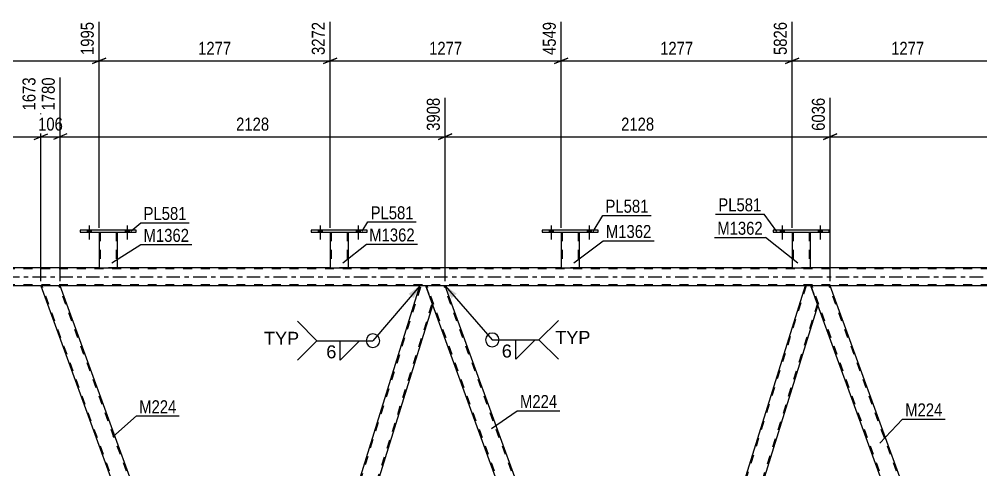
# Model space of a CAD drawing. Header units: millimetres. Extents: x 0 to 841, y 0 to 594.
# Drawn here: x 116.3 to 328.9, y 379.9 to 479.5 of the extents above; entities that cross this region are included whole.
import ezdxf

# ---------------------------------------------------------------- set-up
doc = ezdxf.new("R2010")
doc.units = ezdxf.units.MM
doc.linetypes.add('DXK_LINE_DOT2', pattern=[3.9198, 1.9599, -1.9599])
doc.linetypes.add('DXK_LINE_DOT3', pattern=[5.9187, 2.979, -0.9799, 0.9799, -0.9799])
doc.styles.add('Arial', font='ARIAL.TTF', dxfattribs={"height": 0.2})
doc.styles.add('Arial Narrow', font='ARIALN.TTF', dxfattribs={"height": 0.2})

# ---------------------------------------------------------------- blocks, each defined once
blk = doc.blocks.new('Part-122567994-4364 - 3956')
at = {"color": 2, "linetype": 'Continuous'}
for p, q in [((180.88, 432.93), (180.88, 432.45)), ((193.28, 432.93), (180.88, 432.93)), ((180.88, 432.45), (193.28, 432.45)), ((193.28, 432.45), (193.28, 432.93))]:
    blk.add_line(p, q, dxfattribs=at)
blk = doc.blocks.new('Part-122567994-4403 - 3956')
at = {"color": 2, "linetype": 'Continuous'}
for p, q in [((129.8, 432.93), (129.8, 432.45)), ((142.2, 432.93), (129.8, 432.93)), ((129.8, 432.45), (142.2, 432.45)), ((142.2, 432.45), (142.2, 432.93))]:
    blk.add_line(p, q, dxfattribs=at)
blk = doc.blocks.new('Part-122567994-4104 - 3956')
at = {"color": 2, "linetype": 'Continuous'}
for p, q in [((295.64, 420.61), (291.39, 420.61)), ((338.5, 302.86), (295.64, 420.61)), ((335.79, 298.61), (292.93, 416.36)), ((339.73, 298.61), (335.79, 298.61)), ((340.01, 298.61), (339.73, 298.61)), ((340.01, 298.61), (340.05, 298.61))]:
    blk.add_line(p, q, dxfattribs=at)
at = {"color": 7, "linetype": 'DXK_LINE_DOT2'}
for p, q in [((291.39, 420.61), (292.93, 416.36)), ((336.05, 298.61), (291.64, 420.61)), ((339.79, 298.61), (295.39, 420.61)), ((340.05, 298.61), (338.5, 302.86)), ((339.73, 298.61), (339.9, 298.61))]:
    blk.add_line(p, q, dxfattribs=at)
blk = doc.blocks.new('Part-122567994-4199 - 3956')
at = {"color": 2, "linetype": 'Continuous'}
for p, q in [((125.38, 420.61), (121.12, 420.61)), ((121.12, 420.61), (165.52, 298.61)), ((168.23, 302.86), (125.38, 420.61)), ((169.46, 298.61), (165.52, 298.61)), ((169.74, 298.61), (169.46, 298.61)), ((169.74, 298.61), (169.78, 298.61))]:
    blk.add_line(p, q, dxfattribs=at)
at = {"color": 7, "linetype": 'DXK_LINE_DOT2'}
for p, q in [((165.78, 298.61), (121.37, 420.61)), ((169.52, 298.61), (125.12, 420.61)), ((169.78, 298.61), (168.23, 302.86)), ((169.46, 298.61), (169.63, 298.61))]:
    blk.add_line(p, q, dxfattribs=at)
blk = doc.blocks.new('Part-122567994-4205 - 3956')
at = {"color": 7, "linetype": 'DXK_LINE_DOT2'}
for p, q in [((754.27, 424.37), (54.19, 424.37)), ((138, 424.61), (134, 424.61)), ((189.08, 424.61), (185.08, 424.61)), ((240.16, 424.61), (236.16, 424.61)), ((291.24, 424.61), (287.24, 424.61)), ((754.27, 420.85), (54.19, 420.85)), ((125.38, 420.61), (121.12, 420.61)), ((210.51, 420.61), (204.93, 420.61)), ((295.64, 420.61), (290.07, 420.61))]:
    blk.add_line(p, q, dxfattribs=at)
at = {"color": 2, "linetype": 'Continuous'}
for p, q in [((134, 424.61), (86.92, 424.61)), ((185.08, 424.61), (138, 424.61)), ((236.16, 424.61), (189.08, 424.61)), ((287.24, 424.61), (240.16, 424.61)), ((338.32, 424.61), (291.24, 424.61)), ((121.12, 420.61), (54.19, 420.61)), ((204.93, 420.61), (125.38, 420.61)), ((290.07, 420.61), (210.51, 420.61)), ((375.2, 420.61), (295.64, 420.61))]:
    blk.add_line(p, q, dxfattribs=at)
at = {"color": 7, "linetype": 'DXK_LINE_DOT3'}
blk.add_line((54.19, 422.61), (754.27, 422.61), dxfattribs=at)
blk = doc.blocks.new('Bolt-122567994-4408 - 3956')
at = {"linetype": 'Continuous'}
for points in [[(233.52, 432.45), (234.4, 432.45), (234.4, 432.93), (233.52, 432.93)], [(241.92, 432.45), (242.8, 432.45), (242.8, 432.93), (241.92, 432.93)]]:
    blk.add_hatch(color=1, dxfattribs=at).paths.add_polyline_path(points)
at = {"color": 1, "linetype": 'Continuous'}
for p, q in [((233.96, 433.93), (233.96, 430.81)), ((242.36, 433.93), (242.36, 430.81)), ((233.52, 432.93), (233.52, 432.45)), ((234.4, 432.93), (234.4, 432.45)), ((241.92, 432.93), (241.92, 432.45)), ((242.8, 432.93), (242.8, 432.45))]:
    blk.add_line(p, q, dxfattribs=at)
blk = doc.blocks.new('Part-122567994-4239 - 3956')
at = {"color": 2, "linetype": 'Continuous'}
for p, q in [((168.23, 302.86), (204.93, 420.61)), ((206.25, 420.61), (204.93, 420.61)), ((207.8, 416.36), (206.25, 420.61)), ((171.1, 298.61), (207.8, 416.36)), ((169.78, 298.61), (168.23, 302.86)), ((169.78, 298.61), (171.1, 298.61))]:
    blk.add_line(p, q, dxfattribs=at)
at = {"color": 7, "linetype": 'DXK_LINE_DOT2'}
for p, q in [((168.37, 302.49), (205.19, 420.61)), ((170.85, 298.61), (207.66, 416.73)), ((170.83, 298.61), (170.79, 298.61)), ((170.79, 298.61), (170.83, 298.61)), ((170.83, 298.61), (170.85, 298.61)), ((170.85, 298.61), (170.83, 298.61))]:
    blk.add_line(p, q, dxfattribs=at)
blk = doc.blocks.new('Part-122567994-4244 - 3956')
at = {"color": 2, "linetype": 'Continuous'}
for p, q in [((210.51, 420.61), (206.25, 420.61)), ((252.88, 304.21), (210.51, 420.61)), ((248.62, 304.21), (207.8, 416.36))]:
    blk.add_line(p, q, dxfattribs=at)
at = {"color": 7, "linetype": 'DXK_LINE_DOT2'}
for p, q in [((206.25, 420.61), (207.8, 416.36)), ((250.91, 298.61), (206.51, 420.61)), ((254.66, 298.61), (210.25, 420.61)), ((250.66, 298.61), (248.62, 304.21)), ((254.91, 298.61), (252.88, 304.21)), ((254.91, 298.61), (250.66, 298.61))]:
    blk.add_line(p, q, dxfattribs=at)
blk = doc.blocks.new('Part-122567994-4249 - 3956')
at = {"color": 7, "linetype": 'DXK_LINE_DOT2'}
for p, q in [((290.32, 420.61), (253.5, 302.49)), ((292.8, 416.73), (255.98, 298.61)), ((253.79, 304.21), (253.37, 302.86)), ((257.98, 304.21), (256.23, 298.61)), ((254.91, 298.61), (253.37, 302.86)), ((256.23, 298.61), (254.91, 298.61))]:
    blk.add_line(p, q, dxfattribs=at)
at = {"color": 2, "linetype": 'Continuous'}
for p, q in [((290.07, 420.61), (253.79, 304.21)), ((291.39, 420.61), (290.07, 420.61)), ((292.93, 416.36), (291.39, 420.61)), ((292.93, 416.36), (257.98, 304.21))]:
    blk.add_line(p, q, dxfattribs=at)
blk = doc.blocks.new('Part-122567994-4374 - 3956')
at = {"color": 2, "linetype": 'Continuous'}
for p, q in [((231.96, 432.93), (231.96, 432.45)), ((244.36, 432.93), (231.96, 432.93)), ((231.96, 432.45), (244.36, 432.45)), ((244.36, 432.45), (244.36, 432.93))]:
    blk.add_line(p, q, dxfattribs=at)
blk = doc.blocks.new('Part-122567994-4384 - 3956')
at = {"color": 2, "linetype": 'Continuous'}
for p, q in [((283.04, 432.93), (283.04, 432.45)), ((295.44, 432.93), (283.04, 432.93)), ((283.04, 432.45), (295.44, 432.45)), ((295.44, 432.45), (295.44, 432.93))]:
    blk.add_line(p, q, dxfattribs=at)
blk = doc.blocks.new('Bolt-122567994-4416 - 3956')
at = {"linetype": 'Continuous'}
for points in [[(131.36, 432.45), (132.24, 432.45), (132.24, 432.93), (131.36, 432.93)], [(139.76, 432.45), (140.64, 432.45), (140.64, 432.93), (139.76, 432.93)]]:
    blk.add_hatch(color=1, dxfattribs=at).paths.add_polyline_path(points)
at = {"color": 1, "linetype": 'Continuous'}
for p, q in [((131.8, 433.93), (131.8, 430.81)), ((140.2, 433.93), (140.2, 430.81)), ((131.36, 432.93), (131.36, 432.45)), ((132.24, 432.93), (132.24, 432.45)), ((139.76, 432.93), (139.76, 432.45)), ((140.64, 432.93), (140.64, 432.45))]:
    blk.add_line(p, q, dxfattribs=at)
blk = doc.blocks.new('Part-122567994-4329 - 3956')
at = {"color": 2, "linetype": 'Continuous'}
for p, q in [((287.24, 432.45), (287.24, 424.61)), ((291.24, 432.45), (291.24, 424.61)), ((287.24, 424.61), (291.24, 424.61))]:
    blk.add_line(p, q, dxfattribs=at)
at = {"color": 7, "linetype": 'DXK_LINE_DOT2'}
for p, q in [((287.24, 432.45), (291.24, 432.45)), ((287.24, 432.45), (287.24, 432.45)), ((287.24, 432.45), (287.24, 432.45)), ((287.48, 432.45), (287.48, 424.61)), ((291, 432.45), (291, 424.61)), ((291.24, 432.45), (291.24, 432.45)), ((291.24, 432.45), (291.24, 432.45)), ((290.94, 424.61), (290.98, 424.61)), ((290.94, 424.61), (290.98, 424.61)), ((290.98, 424.61), (291, 424.61)), ((290.98, 424.61), (291, 424.61))]:
    blk.add_line(p, q, dxfattribs=at)
blk = doc.blocks.new('Part-122567994-4359 - 3956')
at = {"color": 7, "linetype": 'DXK_LINE_DOT2'}
for p, q in [((134, 432.46), (138, 432.46)), ((134, 432.45), (134, 432.46)), ((134, 432.46), (134, 432.45)), ((134.24, 432.46), (134.24, 424.61)), ((137.76, 432.46), (137.76, 424.61)), ((138, 432.46), (138, 432.45)), ((138, 432.45), (138, 432.46)), ((137.7, 424.61), (137.74, 424.61)), ((137.7, 424.61), (137.74, 424.61)), ((137.74, 424.61), (137.76, 424.61)), ((137.74, 424.61), (137.76, 424.61))]:
    blk.add_line(p, q, dxfattribs=at)
at = {"color": 2, "linetype": 'Continuous'}
for p, q in [((134, 432.45), (134, 424.61)), ((138, 432.45), (138, 424.61)), ((134, 424.61), (138, 424.61))]:
    blk.add_line(p, q, dxfattribs=at)
blk = doc.blocks.new('Part-122567994-4369 - 3956')
at = {"color": 2, "linetype": 'Continuous'}
for p, q in [((185.08, 432.45), (185.08, 424.61)), ((189.08, 432.45), (189.08, 424.61)), ((185.08, 424.61), (189.08, 424.61))]:
    blk.add_line(p, q, dxfattribs=at)
at = {"color": 7, "linetype": 'DXK_LINE_DOT2'}
for p, q in [((185.08, 432.45), (189.08, 432.45)), ((185.08, 432.45), (185.08, 432.45)), ((185.08, 432.45), (185.08, 432.45)), ((185.32, 432.45), (185.32, 424.61)), ((188.84, 432.45), (188.84, 424.61)), ((189.08, 432.45), (189.08, 432.45)), ((189.08, 432.45), (189.08, 432.45)), ((188.78, 424.61), (188.82, 424.61)), ((188.78, 424.61), (188.82, 424.61)), ((188.82, 424.61), (188.84, 424.61)), ((188.82, 424.61), (188.84, 424.61))]:
    blk.add_line(p, q, dxfattribs=at)
blk = doc.blocks.new('Part-122567994-4379 - 3956')
at = {"color": 2, "linetype": 'Continuous'}
for p, q in [((236.16, 432.45), (236.16, 424.61)), ((240.16, 432.45), (240.16, 424.61)), ((236.16, 424.61), (240.16, 424.61))]:
    blk.add_line(p, q, dxfattribs=at)
at = {"color": 7, "linetype": 'DXK_LINE_DOT2'}
for p, q in [((236.16, 432.45), (240.16, 432.45)), ((236.16, 432.45), (236.16, 432.45)), ((236.16, 432.45), (236.16, 432.45)), ((236.4, 432.45), (236.4, 424.61)), ((239.92, 432.45), (239.92, 424.61)), ((240.16, 432.45), (240.16, 432.45)), ((240.16, 432.45), (240.16, 432.45)), ((239.86, 424.61), (239.9, 424.61)), ((239.86, 424.61), (239.9, 424.61)), ((239.9, 424.61), (239.92, 424.61)), ((239.9, 424.61), (239.92, 424.61))]:
    blk.add_line(p, q, dxfattribs=at)
blk = doc.blocks.new('Bolt-122567994-4409 - 3956')
at = {"linetype": 'Continuous'}
for points in [[(284.6, 432.45), (285.48, 432.45), (285.48, 432.93), (284.6, 432.93)], [(293, 432.45), (293.88, 432.45), (293.88, 432.93), (293, 432.93)]]:
    blk.add_hatch(color=1, dxfattribs=at).paths.add_polyline_path(points)
at = {"color": 1, "linetype": 'Continuous'}
for p, q in [((285.04, 433.93), (285.04, 430.81)), ((293.44, 433.93), (293.44, 430.81)), ((284.6, 432.93), (284.6, 432.45)), ((285.48, 432.93), (285.48, 432.45)), ((293, 432.93), (293, 432.45)), ((293.88, 432.93), (293.88, 432.45))]:
    blk.add_line(p, q, dxfattribs=at)
blk = doc.blocks.new('Bolt-122567994-4410 - 3956')
at = {"linetype": 'Continuous'}
for points in [[(284.6, 432.45), (285.48, 432.45), (285.48, 432.93), (284.6, 432.93)], [(293, 432.45), (293.88, 432.45), (293.88, 432.93), (293, 432.93)]]:
    blk.add_hatch(color=1, dxfattribs=at).paths.add_polyline_path(points)
at = {"color": 1, "linetype": 'Continuous'}
for p, q in [((285.04, 433.93), (285.04, 430.81)), ((293.44, 433.93), (293.44, 430.81)), ((284.6, 432.93), (284.6, 432.45)), ((285.48, 432.93), (285.48, 432.45)), ((293, 432.93), (293, 432.45)), ((293.88, 432.93), (293.88, 432.45))]:
    blk.add_line(p, q, dxfattribs=at)
blk = doc.blocks.new('Bolt-122567994-4415 - 3956')
at = {"linetype": 'Continuous'}
for points in [[(131.36, 432.45), (132.24, 432.45), (132.24, 432.93), (131.36, 432.93)], [(139.76, 432.45), (140.64, 432.45), (140.64, 432.93), (139.76, 432.93)]]:
    blk.add_hatch(color=1, dxfattribs=at).paths.add_polyline_path(points)
at = {"color": 1, "linetype": 'Continuous'}
for p, q in [((131.8, 433.93), (131.8, 430.81)), ((140.2, 433.93), (140.2, 430.81)), ((131.36, 432.93), (131.36, 432.45)), ((132.24, 432.93), (132.24, 432.45)), ((139.76, 432.93), (139.76, 432.45)), ((140.64, 432.93), (140.64, 432.45))]:
    blk.add_line(p, q, dxfattribs=at)
blk = doc.blocks.new('Bolt-122567994-4417 - 3956')
at = {"linetype": 'Continuous'}
for points in [[(182.44, 432.45), (183.32, 432.45), (183.32, 432.93), (182.44, 432.93)], [(190.84, 432.45), (191.72, 432.45), (191.72, 432.93), (190.84, 432.93)]]:
    blk.add_hatch(color=1, dxfattribs=at).paths.add_polyline_path(points)
at = {"color": 1, "linetype": 'Continuous'}
for p, q in [((182.88, 433.93), (182.88, 430.81)), ((191.28, 433.93), (191.28, 430.81)), ((182.44, 432.93), (182.44, 432.45)), ((183.32, 432.93), (183.32, 432.45)), ((190.84, 432.93), (190.84, 432.45)), ((191.72, 432.93), (191.72, 432.45))]:
    blk.add_line(p, q, dxfattribs=at)
blk = doc.blocks.new('Bolt-122567994-4418 - 3956')
at = {"linetype": 'Continuous'}
for points in [[(182.44, 432.45), (183.32, 432.45), (183.32, 432.93), (182.44, 432.93)], [(190.84, 432.45), (191.72, 432.45), (191.72, 432.93), (190.84, 432.93)]]:
    blk.add_hatch(color=1, dxfattribs=at).paths.add_polyline_path(points)
at = {"color": 1, "linetype": 'Continuous'}
for p, q in [((182.88, 433.93), (182.88, 430.81)), ((191.28, 433.93), (191.28, 430.81)), ((182.44, 432.93), (182.44, 432.45)), ((183.32, 432.93), (183.32, 432.45)), ((190.84, 432.93), (190.84, 432.45)), ((191.72, 432.93), (191.72, 432.45))]:
    blk.add_line(p, q, dxfattribs=at)
blk = doc.blocks.new('Bolt-122567994-4419 - 3956')
at = {"linetype": 'Continuous'}
for points in [[(233.52, 432.45), (234.4, 432.45), (234.4, 432.93), (233.52, 432.93)], [(241.92, 432.45), (242.8, 432.45), (242.8, 432.93), (241.92, 432.93)]]:
    blk.add_hatch(color=1, dxfattribs=at).paths.add_polyline_path(points)
at = {"color": 1, "linetype": 'Continuous'}
for p, q in [((233.96, 433.93), (233.96, 430.81)), ((242.36, 433.93), (242.36, 430.81)), ((233.52, 432.93), (233.52, 432.45)), ((234.4, 432.93), (234.4, 432.45)), ((241.92, 432.93), (241.92, 432.45)), ((242.8, 432.93), (242.8, 432.45))]:
    blk.add_line(p, q, dxfattribs=at)
blk = doc.blocks.new('StraightDimension-122567994-5108 - 3956')
at = {"color": 7, "linetype": 'Continuous'}
for p, q in [((185.08, 433.45), (185.08, 478.94)), ((236.16, 433.45), (236.16, 478.94)), ((186.58, 470.93), (183.58, 469.73)), ((185.08, 470.33), (236.16, 470.33)), ((234.66, 469.73), (237.66, 470.93))]:
    blk.add_line(p, q, dxfattribs=at)
at = {"color": 0, "linetype": 'Continuous'}
blk.add_wipeout([(235.56, 479.54), (231.36, 479.54), (231.36, 471.03), (235.56, 471.03)], dxfattribs=at)
at = {"color": 0}
blk.add_wipeout([(214.88, 471.08), (214.88, 475.28), (206.36, 475.28), (206.36, 471.08)], dxfattribs=at)
at = {"color": 3, "linetype": 'Continuous', "style": 'Arial Narrow'}
blk.add_text('4549', height=2.863, rotation=90.0002, dxfattribs=at).set_placement((234.96, 471.63))
at = {"color": 3, "style": 'Arial Narrow'}
blk.add_text('1277', height=2.863, dxfattribs=at).set_placement((206.96, 471.68))
blk = doc.blocks.new('StraightDimension-122567994-5098 - 3956')
at = {"color": 7, "linetype": 'Continuous'}
for p, q in [((236.16, 433.45), (236.16, 478.94)), ((287.24, 433.45), (287.24, 478.94)), ((237.66, 470.93), (234.66, 469.73)), ((236.16, 470.33), (287.24, 470.33)), ((285.74, 469.73), (288.74, 470.93))]:
    blk.add_line(p, q, dxfattribs=at)
at = {"color": 0, "linetype": 'Continuous'}
blk.add_wipeout([(286.64, 479.54), (282.44, 479.54), (282.44, 471.03), (286.64, 471.03)], dxfattribs=at)
at = {"color": 0}
blk.add_wipeout([(265.96, 471.08), (265.96, 475.28), (257.44, 475.28), (257.44, 471.08)], dxfattribs=at)
at = {"color": 3, "linetype": 'Continuous', "style": 'Arial Narrow'}
blk.add_text('5826', height=2.863, rotation=90.0002, dxfattribs=at).set_placement((286.04, 471.63))
at = {"color": 3, "style": 'Arial Narrow'}
blk.add_text('1277', height=2.863, dxfattribs=at).set_placement((258.04, 471.68))
blk = doc.blocks.new('StraightDimension-122567994-5118 - 3956')
at = {"color": 7, "linetype": 'Continuous'}
for p, q in [((134, 433.45), (134, 478.94)), ((185.08, 433.45), (185.08, 478.94)), ((135.5, 470.93), (132.5, 469.73)), ((134, 470.33), (185.08, 470.33)), ((183.58, 469.73), (186.58, 470.93))]:
    blk.add_line(p, q, dxfattribs=at)
at = {"color": 0, "linetype": 'Continuous'}
blk.add_wipeout([(184.48, 479.54), (180.28, 479.54), (180.28, 471.03), (184.48, 471.03)], dxfattribs=at)
at = {"color": 0}
blk.add_wipeout([(163.8, 471.08), (163.8, 475.28), (155.28, 475.28), (155.28, 471.08)], dxfattribs=at)
at = {"color": 3, "linetype": 'Continuous', "style": 'Arial Narrow'}
blk.add_text('3272', height=2.863, rotation=90.0002, dxfattribs=at).set_placement((183.88, 471.63))
at = {"color": 3, "style": 'Arial Narrow'}
blk.add_text('1277', height=2.863, dxfattribs=at).set_placement((155.88, 471.68))
blk = doc.blocks.new('StraightDimension-122567994-4724 - 3956')
at = {"color": 7, "linetype": 'Continuous'}
for p, q in [((121.12, 421.61), (121.12, 466.68)), ((54.19, 425.61), (54.19, 456.7)), ((55.69, 454.17), (52.69, 452.97)), ((54.19, 453.57), (121.12, 453.57)), ((119.62, 452.97), (122.62, 454.17))]:
    blk.add_line(p, q, dxfattribs=at)
at = {"color": 0, "linetype": 'Continuous'}
for points in [[(120.52, 467.28), (116.32, 467.28), (116.32, 458.77), (120.52, 458.77)], [(53.59, 457.3), (49.39, 457.3), (49.39, 454.27), (53.59, 454.27)]]:
    blk.add_wipeout(points, dxfattribs=at)
at = {"color": 0}
blk.add_wipeout([(91.91, 454.32), (91.91, 458.52), (83.4, 458.52), (83.4, 454.32)], dxfattribs=at)
at = {"color": 3, "linetype": 'Continuous', "style": 'Arial Narrow'}
for s, height, p in [('1673', 2.863, (119.92, 459.37)), ('0', 2.86, (52.99, 454.87))]:
    blk.add_text(s, height=height, rotation=90.0002, dxfattribs=at).set_placement(p)
at = {"color": 3, "style": 'Arial Narrow'}
blk.add_text('1673', height=2.863, dxfattribs=at).set_placement((84, 454.92))
blk = doc.blocks.new('StraightDimension-122567994-4734 - 3956')
at = {"color": 7, "linetype": 'Continuous'}
for p, q in [((121.12, 421.61), (121.12, 466.68)), ((125.38, 421.61), (125.38, 466.68)), ((119.62, 452.97), (122.62, 454.17)), ((121.12, 453.57), (125.38, 453.57)), ((126.88, 454.17), (123.88, 452.97))]:
    blk.add_line(p, q, dxfattribs=at)
at = {"color": 0}
blk.add_wipeout([(126.59, 454.32), (126.59, 458.52), (119.9, 458.52), (119.9, 454.32)], dxfattribs=at)
at = {"color": 0, "linetype": 'Continuous'}
blk.add_wipeout([(124.78, 467.28), (120.58, 467.28), (120.58, 458.77), (124.78, 458.77)], dxfattribs=at)
at = {"color": 3, "linetype": 'Continuous', "style": 'Arial Narrow'}
blk.add_text('1780', height=2.863, rotation=90.0002, dxfattribs=at).set_placement((124.18, 459.37))
at = {"color": 3, "style": 'Arial Narrow'}
blk.add_text('106', height=2.863, dxfattribs=at).set_placement((120.5, 454.92))
blk = doc.blocks.new('StraightDimension-122567994-4746 - 3956')
at = {"color": 7, "linetype": 'Continuous'}
for p, q in [((125.38, 421.61), (125.38, 466.68)), ((210.51, 421.61), (210.51, 462.18)), ((126.88, 454.17), (123.88, 452.97)), ((125.38, 453.57), (210.51, 453.57)), ((209.01, 452.97), (212.01, 454.17))]:
    blk.add_line(p, q, dxfattribs=at)
at = {"color": 0, "linetype": 'Continuous'}
blk.add_wipeout([(209.91, 462.78), (205.71, 462.78), (205.71, 454.27), (209.91, 454.27)], dxfattribs=at)
at = {"color": 0}
blk.add_wipeout([(172.2, 454.32), (172.2, 458.52), (163.69, 458.52), (163.69, 454.32)], dxfattribs=at)
at = {"color": 3, "linetype": 'Continuous', "style": 'Arial Narrow'}
blk.add_text('3908', height=2.863, rotation=90.0002, dxfattribs=at).set_placement((209.31, 454.87))
at = {"color": 3, "style": 'Arial Narrow'}
blk.add_text('2128', height=2.863, dxfattribs=at).set_placement((164.29, 454.92))
blk = doc.blocks.new('StraightDimension-122567994-4767 - 3956')
at = {"color": 7, "linetype": 'Continuous'}
for p, q in [((210.51, 421.61), (210.51, 462.18)), ((295.64, 421.61), (295.64, 462.18)), ((212.01, 454.17), (209.01, 452.97)), ((210.51, 453.57), (295.64, 453.57)), ((294.14, 452.97), (297.14, 454.17))]:
    blk.add_line(p, q, dxfattribs=at)
at = {"color": 0, "linetype": 'Continuous'}
blk.add_wipeout([(295.04, 462.78), (290.84, 462.78), (290.84, 454.27), (295.04, 454.27)], dxfattribs=at)
at = {"color": 0}
blk.add_wipeout([(257.33, 454.32), (257.33, 458.52), (248.82, 458.52), (248.82, 454.32)], dxfattribs=at)
at = {"color": 3, "linetype": 'Continuous', "style": 'Arial Narrow'}
blk.add_text('6036', height=2.863, rotation=90.0002, dxfattribs=at).set_placement((294.44, 454.87))
at = {"color": 3, "style": 'Arial Narrow'}
blk.add_text('2128', height=2.863, dxfattribs=at).set_placement((249.42, 454.92))
blk = doc.blocks.new('StraightDimension-122567994-4791 - 3956')
at = {"color": 7, "linetype": 'Continuous'}
for p, q in [((295.64, 421.61), (295.64, 462.18)), ((380.78, 421.61), (380.78, 462.18)), ((297.14, 454.17), (294.14, 452.97)), ((295.64, 453.57), (380.78, 453.57)), ((379.28, 452.97), (382.28, 454.17))]:
    blk.add_line(p, q, dxfattribs=at)
at = {"color": 0, "linetype": 'Continuous'}
blk.add_wipeout([(380.18, 462.78), (375.98, 462.78), (375.98, 454.27), (380.18, 454.27)], dxfattribs=at)
at = {"color": 0}
blk.add_wipeout([(342.47, 454.32), (342.47, 458.52), (333.95, 458.52), (333.95, 454.32)], dxfattribs=at)
at = {"color": 3, "linetype": 'Continuous', "style": 'Arial Narrow'}
blk.add_text('8165', height=2.863, rotation=90.0002, dxfattribs=at).set_placement((379.58, 454.87))
at = {"color": 3, "style": 'Arial Narrow'}
blk.add_text('2128', height=2.863, dxfattribs=at).set_placement((334.55, 454.92))
blk = doc.blocks.new('StraightDimension-122567994-5088 - 3956')
at = {"color": 7, "linetype": 'Continuous'}
for p, q in [((287.24, 433.45), (287.24, 478.94)), ((338.32, 433.45), (338.32, 478.94)), ((288.74, 470.93), (285.74, 469.73)), ((287.24, 470.33), (338.32, 470.33)), ((336.82, 469.73), (339.82, 470.93))]:
    blk.add_line(p, q, dxfattribs=at)
at = {"color": 0, "linetype": 'Continuous'}
blk.add_wipeout([(337.72, 479.54), (333.52, 479.54), (333.52, 471.03), (337.72, 471.03)], dxfattribs=at)
at = {"color": 0}
blk.add_wipeout([(317.04, 471.08), (317.04, 475.28), (308.52, 475.28), (308.52, 471.08)], dxfattribs=at)
at = {"color": 3, "linetype": 'Continuous', "style": 'Arial Narrow'}
blk.add_text('7103', height=2.863, rotation=90.0002, dxfattribs=at).set_placement((337.12, 471.63))
at = {"color": 3, "style": 'Arial Narrow'}
blk.add_text('1277', height=2.863, dxfattribs=at).set_placement((309.12, 471.68))
blk = doc.blocks.new('StraightDimension-122567994-5128 - 3956')
at = {"color": 7, "linetype": 'Continuous'}
for p, q in [((134, 433.46), (134, 478.94)), ((82.92, 433.46), (82.92, 477.11)), ((84.42, 470.93), (81.42, 469.73)), ((82.92, 470.33), (134, 470.33)), ((132.5, 469.73), (135.5, 470.93))]:
    blk.add_line(p, q, dxfattribs=at)
at = {"color": 0, "linetype": 'Continuous'}
blk.add_wipeout([(133.4, 479.54), (129.2, 479.54), (129.2, 471.03), (133.4, 471.03)], dxfattribs=at)
at = {"color": 0}
blk.add_wipeout([(112.72, 471.08), (112.72, 475.28), (104.2, 475.28), (104.2, 471.08)], dxfattribs=at)
at = {"color": 3, "linetype": 'Continuous', "style": 'Arial Narrow'}
blk.add_text('1995', height=2.863, rotation=90.0002, dxfattribs=at).set_placement((132.8, 471.63))
at = {"color": 3, "style": 'Arial Narrow'}
blk.add_text('1277', height=2.863, dxfattribs=at).set_placement((104.8, 471.68))
blk = doc.blocks.new('Mark-122567994-4100 - 3956')
at = {"color": 0}
blk.add_wipeout([(320.45, 391.75), (320.45, 394.75), (312.23, 394.75), (312.23, 391.75)], dxfattribs=at)
blk.add_wipeout([(320.45, 391.75), (320.45, 394.75), (312.23, 394.75), (312.23, 391.75)], dxfattribs=at)
at = {"color": 30, "linetype": 'Continuous'}
for p, q in [((306.64, 385.82), (311.63, 391.15)), ((311.63, 391.15), (321.05, 391.15))]:
    blk.add_line(p, q, dxfattribs=at)
at = {"color": 3, "style": 'Arial Narrow'}
blk.add_text('M224', height=2.863, dxfattribs=at).set_placement((312.23, 391.75))
blk = doc.blocks.new('Mark-122567994-4195 - 3956')
at = {"color": 0}
blk.add_wipeout([(151.08, 392.43), (151.08, 395.43), (142.86, 395.43), (142.86, 392.43)], dxfattribs=at)
blk.add_wipeout([(151.08, 392.43), (151.08, 395.43), (142.86, 395.43), (142.86, 392.43)], dxfattribs=at)
at = {"color": 30, "linetype": 'Continuous'}
for p, q in [((137.01, 387.2), (142.26, 391.83)), ((142.26, 391.83), (151.68, 391.83))]:
    blk.add_line(p, q, dxfattribs=at)
at = {"color": 3, "style": 'Arial Narrow'}
blk.add_text('M224', height=2.863, dxfattribs=at).set_placement((142.86, 392.43))
blk = doc.blocks.new('Mark-122567994-4240 - 3956')
at = {"color": 0}
blk.add_wipeout([(235.28, 393.59), (235.28, 396.59), (227.06, 396.59), (227.06, 393.59)], dxfattribs=at)
blk.add_wipeout([(235.28, 393.59), (235.28, 396.59), (227.06, 396.59), (227.06, 393.59)], dxfattribs=at)
at = {"color": 30, "linetype": 'Continuous'}
for p, q in [((220.75, 389.06), (226.46, 392.99)), ((226.46, 392.99), (235.88, 392.99))]:
    blk.add_line(p, q, dxfattribs=at)
at = {"color": 3, "style": 'Arial Narrow'}
blk.add_text('M224', height=2.863, dxfattribs=at).set_placement((227.06, 393.59))
blk = doc.blocks.new('Mark-122567994-4370 - 3956')
at = {"color": 0}
blk.add_wipeout([(255.46, 436.77), (255.46, 439.77), (245.96, 439.77), (245.96, 436.77)], dxfattribs=at)
blk.add_wipeout([(255.46, 436.77), (255.46, 439.77), (245.96, 439.77), (245.96, 436.77)], dxfattribs=at)
at = {"color": 30, "linetype": 'Continuous'}
for p, q in [((243.26, 432.58), (245.36, 436.17)), ((245.36, 436.17), (256.06, 436.17))]:
    blk.add_line(p, q, dxfattribs=at)
at = {"color": 3, "style": 'Arial Narrow'}
blk.add_text('PL581', height=2.863, dxfattribs=at).set_placement((245.96, 436.77))
blk = doc.blocks.new('Mark-122567994-4380 - 3956')
at = {"color": 0}
blk.add_wipeout([(280.41, 437.07), (280.41, 440.07), (270.91, 440.07), (270.91, 437.07)], dxfattribs=at)
blk.add_wipeout([(280.41, 437.07), (280.41, 440.07), (270.91, 440.07), (270.91, 437.07)], dxfattribs=at)
at = {"color": 30, "linetype": 'Continuous'}
for p in [(270.31, 436.47), (283.84, 432.64)]:
    blk.add_line(p, (281.01, 436.47), dxfattribs=at)
at = {"color": 3, "style": 'Arial Narrow'}
blk.add_text('PL581', height=2.863, dxfattribs=at).set_placement((270.91, 437.07))
blk = doc.blocks.new('Mark-122567994-4325 - 3956')
at = {"color": 0}
blk.add_wipeout([(280.73, 431.9), (280.73, 434.9), (270.68, 434.9), (270.68, 431.9)], dxfattribs=at)
blk.add_wipeout([(280.73, 431.9), (280.73, 434.9), (270.68, 434.9), (270.68, 431.9)], dxfattribs=at)
at = {"color": 30, "linetype": 'Continuous'}
for p in [(270.08, 431.3), (288.5, 425.61)]:
    blk.add_line(p, (281.33, 431.3), dxfattribs=at)
at = {"color": 3, "style": 'Arial Narrow'}
blk.add_text('M1362', height=2.863, dxfattribs=at).set_placement((270.68, 431.9))
blk = doc.blocks.new('Mark-122567994-4355 - 3956')
at = {"color": 0}
blk.add_wipeout([(153.88, 430.32), (153.88, 433.32), (143.83, 433.32), (143.83, 430.32)], dxfattribs=at)
blk.add_wipeout([(153.88, 430.32), (153.88, 433.32), (143.83, 433.32), (143.83, 430.32)], dxfattribs=at)
at = {"color": 30, "linetype": 'Continuous'}
for p, q in [((136.77, 425.72), (143.23, 429.72)), ((143.23, 429.72), (154.48, 429.72))]:
    blk.add_line(p, q, dxfattribs=at)
at = {"color": 3, "style": 'Arial Narrow'}
blk.add_text('M1362', height=2.863, dxfattribs=at).set_placement((143.83, 430.32))
blk = doc.blocks.new('Mark-122567994-4360 - 3956')
at = {"color": 0}
blk.add_wipeout([(203.53, 435.32), (203.53, 438.32), (194.03, 438.32), (194.03, 435.32)], dxfattribs=at)
blk.add_wipeout([(203.53, 435.32), (203.53, 438.32), (194.03, 438.32), (194.03, 435.32)], dxfattribs=at)
at = {"color": 30, "linetype": 'Continuous'}
for p, q in [((192.15, 432.71), (193.43, 434.72)), ((193.43, 434.72), (204.13, 434.72))]:
    blk.add_line(p, q, dxfattribs=at)
at = {"color": 3, "style": 'Arial Narrow'}
blk.add_text('PL581', height=2.863, dxfattribs=at).set_placement((194.03, 435.32))
blk = doc.blocks.new('Mark-122567994-4365 - 3956')
at = {"color": 0}
blk.add_wipeout([(203.77, 430.41), (203.77, 433.41), (193.72, 433.41), (193.72, 430.41)], dxfattribs=at)
blk.add_wipeout([(203.77, 430.41), (203.77, 433.41), (193.72, 433.41), (193.72, 430.41)], dxfattribs=at)
at = {"color": 30, "linetype": 'Continuous'}
for p, q in [((187.85, 425.72), (193.12, 429.81)), ((193.12, 429.81), (204.37, 429.81))]:
    blk.add_line(p, q, dxfattribs=at)
at = {"color": 3, "style": 'Arial Narrow'}
blk.add_text('M1362', height=2.863, dxfattribs=at).set_placement((193.72, 430.41))
blk = doc.blocks.new('Mark-122567994-4375 - 3956')
at = {"color": 0}
blk.add_wipeout([(256.1, 431.18), (256.1, 434.18), (246.05, 434.18), (246.05, 431.18)], dxfattribs=at)
blk.add_wipeout([(256.1, 431.18), (256.1, 434.18), (246.05, 434.18), (246.05, 431.18)], dxfattribs=at)
at = {"color": 30, "linetype": 'Continuous'}
for p, q in [((238.93, 425.72), (245.45, 430.58)), ((245.45, 430.58), (256.7, 430.58))]:
    blk.add_line(p, q, dxfattribs=at)
at = {"color": 3, "style": 'Arial Narrow'}
blk.add_text('M1362', height=2.863, dxfattribs=at).set_placement((246.05, 431.18))
blk = doc.blocks.new('Mark-122567994-4399 - 3956')
at = {"color": 0}
blk.add_wipeout([(153.32, 435.16), (153.32, 438.16), (143.82, 438.16), (143.82, 435.16)], dxfattribs=at)
blk.add_wipeout([(153.32, 435.16), (153.32, 438.16), (143.82, 438.16), (143.82, 435.16)], dxfattribs=at)
at = {"color": 30, "linetype": 'Continuous'}
for p, q in [((141.02, 432.66), (143.22, 434.56)), ((143.22, 434.56), (153.92, 434.56))]:
    blk.add_line(p, q, dxfattribs=at)
at = {"color": 3, "style": 'Arial Narrow'}
blk.add_text('PL581', height=2.863, dxfattribs=at).set_placement((143.82, 435.16))
blk = doc.blocks.new('WeldMark-122567994-5574 - 3956')
at = {"linetype": 'Continuous'}
blk.add_hatch(color=30, dxfattribs=at).paths.add_polyline_path([(202.41, 418.82), (204.93, 420.61), (203.55, 417.85)])
at = {"color": 30, "linetype": 'Continuous'}
blk.add_line((204.93, 420.61), (194.54, 408.47), dxfattribs=at)
at = {"color": 3, "linetype": 'Continuous'}
for q in [(177.83, 412.76), (177.83, 404.18)]:
    blk.add_line((182.12, 408.47), q, dxfattribs=at)
for start, end in [(90, 270), (270, 90)]:
    blk.add_arc((194.54, 408.47), 1.5, start, end, dxfattribs=at)
at = {"color": 0}
blk.add_wipeout([(186.64, 404.37), (186.64, 407.77), (184.02, 407.77), (184.02, 404.37)], dxfattribs=at)
at = {"color": 30, "linetype": 'Continuous'}
blk.add_line((182.12, 408.47), (194.54, 408.47), dxfattribs=at)
at = {"color": 3, "linetype": 'Continuous'}
for p, q in [((187.3, 408.47), (191.58, 408.47)), ((191.58, 408.47), (187.3, 404.18)), ((187.3, 404.18), (187.3, 408.47))]:
    blk.add_line(p, q, dxfattribs=at)
at = {"color": 3, "style": 'Arial'}
blk.add_text('6', height=2.87, dxfattribs=at).set_placement((184.22, 404.57))
at = {"color": 0, "linetype": 'Continuous'}
blk.add_wipeout([(178.22, 407.57), (178.22, 410.57), (170.44, 410.57), (170.44, 407.57)], dxfattribs=at)
blk.add_wipeout([(178.22, 407.57), (178.22, 410.57), (170.44, 410.57), (170.44, 407.57)], dxfattribs=at)
at = {"color": 3, "linetype": 'Continuous', "style": 'Arial'}
blk.add_text('TYP', height=2.865, dxfattribs=at).set_placement((170.44, 407.57))
blk = doc.blocks.new('WeldMark-122567994-5590 - 3956')
at = {"linetype": 'Continuous'}
blk.add_hatch(color=30, dxfattribs=at).paths.add_polyline_path([(211.91, 417.86), (210.51, 420.61), (213.04, 418.84)])
at = {"color": 30, "linetype": 'Continuous'}
blk.add_line((210.51, 420.61), (220.92, 408.65), dxfattribs=at)
at = {"color": 3, "linetype": 'Continuous'}
for q in [(235.53, 412.94), (235.53, 404.37)]:
    blk.add_line((231.24, 408.65), q, dxfattribs=at)
blk.add_arc((220.92, 408.65), 1.5, 90, 270, dxfattribs=at)
at = {"color": 0}
blk.add_wipeout([(225.44, 404.55), (225.44, 407.95), (222.82, 407.95), (222.82, 404.55)], dxfattribs=at)
at = {"color": 30, "linetype": 'Continuous'}
blk.add_line((220.92, 408.65), (231.24, 408.65), dxfattribs=at)
at = {"color": 3, "linetype": 'Continuous'}
for p, q in [((226.1, 408.65), (230.38, 408.65)), ((230.38, 408.65), (226.1, 404.37)), ((226.1, 404.37), (226.1, 408.65))]:
    blk.add_line(p, q, dxfattribs=at)
blk.add_arc((220.92, 408.65), 1.5, 270, 90, dxfattribs=at)
at = {"color": 3, "style": 'Arial'}
blk.add_text('6', height=2.87, dxfattribs=at).set_placement((223.02, 404.75))
at = {"color": 0, "linetype": 'Continuous'}
blk.add_wipeout([(242.62, 407.75), (242.62, 410.75), (234.84, 410.75), (234.84, 407.75)], dxfattribs=at)
blk.add_wipeout([(242.62, 407.75), (242.62, 410.75), (234.84, 410.75), (234.84, 407.75)], dxfattribs=at)
at = {"color": 3, "linetype": 'Continuous', "style": 'Arial'}
blk.add_text('TYP', height=2.865, dxfattribs=at).set_placement((234.84, 407.75))

msp = doc.modelspace()

# ---------------------------------------------------------------- block references
for name in ['Bolt-122567994-4416 - 3956', 'Bolt-122567994-4415 - 3956', 'Bolt-122567994-4417 - 3956', 'Bolt-122567994-4418 - 3956', 'Bolt-122567994-4408 - 3956', 'Bolt-122567994-4419 - 3956', 'Bolt-122567994-4409 - 3956', 'Bolt-122567994-4410 - 3956', 'Part-122567994-4403 - 3956', 'Part-122567994-4359 - 3956', 'Part-122567994-4364 - 3956', 'Part-122567994-4369 - 3956', 'Part-122567994-4374 - 3956', 'Part-122567994-4379 - 3956', 'Part-122567994-4384 - 3956', 'Part-122567994-4329 - 3956', 'Part-122567994-4205 - 3956', 'Part-122567994-4199 - 3956', 'Part-122567994-4239 - 3956', 'Part-122567994-4244 - 3956', 'Part-122567994-4249 - 3956', 'Part-122567994-4104 - 3956']:
    msp.add_blockref(name, (0, 0))

# ---------------------------------------------------------------- next in the draw order: block references
for name in ['StraightDimension-122567994-5108 - 3956', 'StraightDimension-122567994-4724 - 3956', 'Mark-122567994-4240 - 3956', 'Mark-122567994-4195 - 3956', 'Mark-122567994-4100 - 3956']:
    msp.add_blockref(name, (0, 0))

# ---------------------------------------------------------------- next in the draw order: block references
for name in ['StraightDimension-122567994-5118 - 3956', 'StraightDimension-122567994-5098 - 3956', 'StraightDimension-122567994-4734 - 3956']:
    msp.add_blockref(name, (0, 0))

# ---------------------------------------------------------------- next in the draw order: block references
msp.add_blockref('StraightDimension-122567994-4746 - 3956', (0, 0))

# ---------------------------------------------------------------- next in the draw order: block references
for name in ['StraightDimension-122567994-5128 - 3956', 'StraightDimension-122567994-4767 - 3956', 'Mark-122567994-4360 - 3956', 'Mark-122567994-4355 - 3956', 'WeldMark-122567994-5574 - 3956']:
    msp.add_blockref(name, (0, 0))

# ---------------------------------------------------------------- next in the draw order: block references
for name in ['StraightDimension-122567994-4791 - 3956', 'Mark-122567994-4399 - 3956', 'Mark-122567994-4370 - 3956', 'Mark-122567994-4380 - 3956', 'Mark-122567994-4365 - 3956', 'WeldMark-122567994-5590 - 3956']:
    msp.add_blockref(name, (0, 0))

# ---------------------------------------------------------------- next in the draw order: block references
for name in ['StraightDimension-122567994-5088 - 3956', 'Mark-122567994-4375 - 3956']:
    msp.add_blockref(name, (0, 0))

# ---------------------------------------------------------------- next in the draw order: block references
msp.add_blockref('Mark-122567994-4325 - 3956', (0, 0))

doc.saveas('drawing.dxf')
